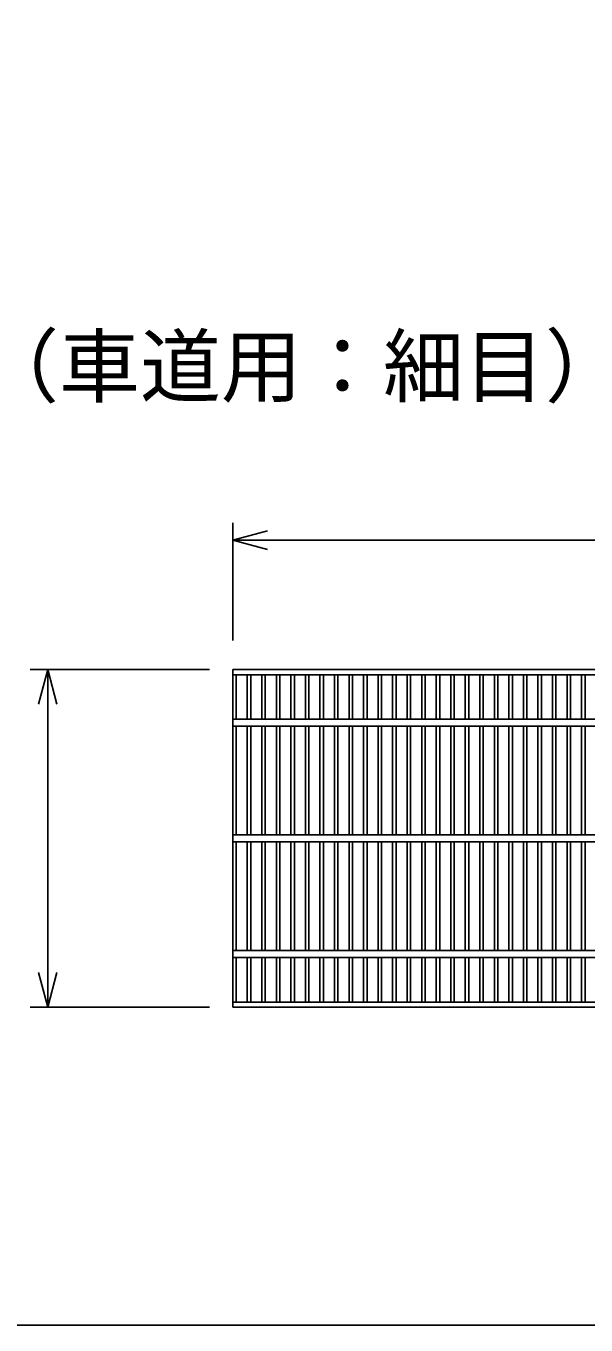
# Model space of a CAD drawing. Units: millimetres, scale not verified. Extents: x -16800 to 16800, y -5940 to 5940.
# Drawn here: x -3448 to -2964, y 1508 to 2631 of the extents above; entities that cross this region are included whole.
import ezdxf
from ezdxf.enums import TextEntityAlignment as Align

# ---------------------------------------------------------------- set-up
doc = ezdxf.new("R2010")
doc.units = ezdxf.units.MM
doc.header["$LTSCALE"] = 20
for name, color, linetype, lineweight in [('0-0_DIM', 7, 'Continuous', 25), ('0-2_HATCH', 6, 'Continuous', 25), ('0-6_TXT', 7, 'Continuous', 25)]:
    doc.layers.add(name, color=color, linetype=linetype, lineweight=lineweight)
doc.styles.add('ＭＳ ゴシック', font='')
doc.styles.get('ＭＳ ゴシック').set_extended_font_data('MS Gothic')

msp = doc.modelspace()

# ---------------------------------------------------------------- linework, layer by layer
at = {"layer": '0-0_DIM'}
for p, q in [((-3269.54, 2100.06), (-3269.54, 2201.64)), ((-2274.54, 2186.64), (-3269.54, 2186.64)), ((-3289.54, 2074.83), (-3444.54, 2074.83)), ((-3429.54, 2074.83), (-3429.54, 1782.83)), ((-3289.54, 1782.83), (-3444.54, 1782.83))]:
    msp.add_line(p, q, dxfattribs=at)
for points in [[(-3239.54, 2178.61), (-3269.54, 2186.64), (-3239.54, 2194.68)], [(-3437.58, 2044.83), (-3429.54, 2074.83), (-3421.5, 2044.83)], [(-3421.5, 1812.83), (-3429.54, 1782.83), (-3437.58, 1812.83)]]:
    msp.add_lwpolyline(points, dxfattribs=at)
at = {"layer": '0-2_HATCH'}
for p, q in [((-2274.54, 2074.83), (-3269.54, 2074.83)), ((-3269.54, 1782.83), (-3269.54, 2074.83)), ((-2274.54, 2070.33), (-3269.54, 2070.33)), ((-3266.54, 2031.83), (-3266.54, 2070.33)), ((-3256.98, 2031.83), (-3256.98, 2070.33)), ((-3253.98, 2031.83), (-3253.98, 2070.33)), ((-3244.42, 2031.83), (-3244.42, 2070.33)), ((-3241.42, 2031.83), (-3241.42, 2070.33)), ((-3231.86, 2031.83), (-3231.86, 2070.33)), ((-3228.86, 2031.83), (-3228.86, 2070.33)), ((-3219.3, 2031.83), (-3219.3, 2070.33)), ((-3216.3, 2031.83), (-3216.3, 2070.33)), ((-3206.74, 2031.83), (-3206.74, 2070.33)), ((-3203.74, 2031.83), (-3203.74, 2070.33)), ((-3194.18, 2031.83), (-3194.18, 2070.33)), ((-3191.18, 2031.83), (-3191.18, 2070.33)), ((-3181.62, 2031.83), (-3181.62, 2070.33)), ((-3178.62, 2031.83), (-3178.62, 2070.33)), ((-3169.06, 2031.83), (-3169.06, 2070.33)), ((-3166.06, 2031.83), (-3166.06, 2070.33)), ((-3156.5, 2031.83), (-3156.5, 2070.33)), ((-3153.5, 2031.83), (-3153.5, 2070.33)), ((-3143.94, 2031.83), (-3143.94, 2070.33)), ((-3140.94, 2031.83), (-3140.94, 2070.33)), ((-3131.38, 2031.83), (-3131.38, 2070.33)), ((-3128.38, 2031.83), (-3128.38, 2070.33)), ((-3118.82, 2031.83), (-3118.82, 2070.33)), ((-3115.82, 2031.83), (-3115.82, 2070.33)), ((-3106.26, 2031.83), (-3106.26, 2070.33)), ((-3103.26, 2031.83), (-3103.26, 2070.33)), ((-3093.7, 2031.83), (-3093.7, 2070.33)), ((-3090.7, 2031.83), (-3090.7, 2070.33)), ((-3081.14, 2031.83), (-3081.14, 2070.33)), ((-3078.14, 2031.83), (-3078.14, 2070.33)), ((-3068.58, 2031.83), (-3068.58, 2070.33)), ((-3065.58, 2031.83), (-3065.58, 2070.33)), ((-3056.02, 2031.83), (-3056.02, 2070.33)), ((-3053.02, 2031.83), (-3053.02, 2070.33)), ((-3043.46, 2031.83), (-3043.46, 2070.33)), ((-3040.46, 2031.83), (-3040.46, 2070.33)), ((-3030.9, 2031.83), (-3030.9, 2070.33)), ((-3027.9, 2031.83), (-3027.9, 2070.33)), ((-3018.34, 2031.83), (-3018.34, 2070.33)), ((-3015.34, 2031.83), (-3015.34, 2070.33)), ((-3005.78, 2031.83), (-3005.78, 2070.33)), ((-3002.78, 2031.83), (-3002.78, 2070.33)), ((-2993.22, 2031.83), (-2993.22, 2070.33)), ((-2990.22, 2031.83), (-2990.22, 2070.33)), ((-2980.66, 2031.83), (-2980.66, 2070.33)), ((-2977.66, 2031.83), (-2977.66, 2070.33)), ((-2968.1, 2031.83), (-2968.1, 2070.33)), ((-2965.1, 2031.83), (-2965.1, 2070.33)), ((-3269.54, 2031.83), (-2274.54, 2031.83)), ((-3269.54, 2025.83), (-2274.54, 2025.83)), ((-3266.54, 1931.83), (-3266.54, 2025.83)), ((-3256.98, 1931.83), (-3256.98, 2025.83)), ((-3253.98, 1931.83), (-3253.98, 2025.83)), ((-3244.42, 1931.83), (-3244.42, 2025.83)), ((-3241.42, 1931.83), (-3241.42, 2025.83)), ((-3231.86, 1931.83), (-3231.86, 2025.83)), ((-3228.86, 1931.83), (-3228.86, 2025.83)), ((-3219.3, 1931.83), (-3219.3, 2025.83)), ((-3216.3, 1931.83), (-3216.3, 2025.83)), ((-3206.74, 1931.83), (-3206.74, 2025.83)), ((-3203.74, 1931.83), (-3203.74, 2025.83)), ((-3194.18, 1931.83), (-3194.18, 2025.83)), ((-3191.18, 1931.83), (-3191.18, 2025.83)), ((-3181.62, 1931.83), (-3181.62, 2025.83)), ((-3178.62, 1931.83), (-3178.62, 2025.83)), ((-3169.06, 1931.83), (-3169.06, 2025.83)), ((-3166.06, 1931.83), (-3166.06, 2025.83)), ((-3156.5, 1931.83), (-3156.5, 2025.83)), ((-3153.5, 1931.83), (-3153.5, 2025.83)), ((-3143.94, 1931.83), (-3143.94, 2025.83)), ((-3140.94, 1931.83), (-3140.94, 2025.83)), ((-3131.38, 1931.83), (-3131.38, 2025.83)), ((-3128.38, 1931.83), (-3128.38, 2025.83)), ((-3118.82, 1931.83), (-3118.82, 2025.83)), ((-3115.82, 1931.83), (-3115.82, 2025.83)), ((-3106.26, 1931.83), (-3106.26, 2025.83)), ((-3103.26, 1931.83), (-3103.26, 2025.83)), ((-3093.7, 1931.83), (-3093.7, 2025.83)), ((-3090.7, 1931.83), (-3090.7, 2025.83)), ((-3081.14, 1931.83), (-3081.14, 2025.83)), ((-3078.14, 1931.83), (-3078.14, 2025.83)), ((-3068.58, 1931.83), (-3068.58, 2025.83)), ((-3065.58, 1931.83), (-3065.58, 2025.83)), ((-3056.02, 1931.83), (-3056.02, 2025.83)), ((-3053.02, 1931.83), (-3053.02, 2025.83)), ((-3043.46, 1931.83), (-3043.46, 2025.83)), ((-3040.46, 1931.83), (-3040.46, 2025.83)), ((-3030.9, 1931.83), (-3030.9, 2025.83)), ((-3027.9, 1931.83), (-3027.9, 2025.83)), ((-3018.34, 1931.83), (-3018.34, 2025.83)), ((-3015.34, 1931.83), (-3015.34, 2025.83)), ((-3005.78, 1931.83), (-3005.78, 2025.83)), ((-3002.78, 1931.83), (-3002.78, 2025.83)), ((-2993.22, 1931.83), (-2993.22, 2025.83)), ((-2990.22, 1931.83), (-2990.22, 2025.83)), ((-2980.66, 1931.83), (-2980.66, 2025.83)), ((-2977.66, 1931.83), (-2977.66, 2025.83)), ((-2968.1, 1931.83), (-2968.1, 2025.83)), ((-2965.1, 1931.83), (-2965.1, 2025.83)), ((-3269.54, 1931.83), (-2274.54, 1931.83)), ((-3269.54, 1925.83), (-2274.54, 1925.83)), ((-3266.54, 1831.83), (-3266.54, 1925.83)), ((-3256.98, 1831.83), (-3256.98, 1925.83)), ((-3253.98, 1831.83), (-3253.98, 1925.83)), ((-3244.42, 1831.83), (-3244.42, 1925.83)), ((-3241.42, 1831.83), (-3241.42, 1925.83)), ((-3231.86, 1831.83), (-3231.86, 1925.83)), ((-3228.86, 1831.83), (-3228.86, 1925.83)), ((-3219.3, 1831.83), (-3219.3, 1925.83)), ((-3216.3, 1831.83), (-3216.3, 1925.83)), ((-3206.74, 1831.83), (-3206.74, 1925.83)), ((-3203.74, 1831.83), (-3203.74, 1925.83)), ((-3194.18, 1831.83), (-3194.18, 1925.83)), ((-3191.18, 1831.83), (-3191.18, 1925.83)), ((-3181.62, 1831.83), (-3181.62, 1925.83)), ((-3178.62, 1831.83), (-3178.62, 1925.83)), ((-3169.06, 1831.83), (-3169.06, 1925.83)), ((-3166.06, 1831.83), (-3166.06, 1925.83)), ((-3156.5, 1831.83), (-3156.5, 1925.83)), ((-3153.5, 1831.83), (-3153.5, 1925.83)), ((-3143.94, 1831.83), (-3143.94, 1925.83)), ((-3140.94, 1831.83), (-3140.94, 1925.83)), ((-3131.38, 1831.83), (-3131.38, 1925.83)), ((-3128.38, 1831.83), (-3128.38, 1925.83)), ((-3118.82, 1831.83), (-3118.82, 1925.83)), ((-3115.82, 1831.83), (-3115.82, 1925.83)), ((-3106.26, 1831.83), (-3106.26, 1925.83)), ((-3103.26, 1831.83), (-3103.26, 1925.83)), ((-3093.7, 1831.83), (-3093.7, 1925.83)), ((-3090.7, 1831.83), (-3090.7, 1925.83)), ((-3081.14, 1831.83), (-3081.14, 1925.83)), ((-3078.14, 1831.83), (-3078.14, 1925.83)), ((-3068.58, 1831.83), (-3068.58, 1925.83)), ((-3065.58, 1831.83), (-3065.58, 1925.83)), ((-3056.02, 1831.83), (-3056.02, 1925.83)), ((-3053.02, 1831.83), (-3053.02, 1925.83)), ((-3043.46, 1831.83), (-3043.46, 1925.83)), ((-3040.46, 1831.83), (-3040.46, 1925.83)), ((-3030.9, 1831.83), (-3030.9, 1925.83)), ((-3027.9, 1831.83), (-3027.9, 1925.83)), ((-3018.34, 1831.83), (-3018.34, 1925.83)), ((-3015.34, 1831.83), (-3015.34, 1925.83)), ((-3005.78, 1831.83), (-3005.78, 1925.83)), ((-3002.78, 1831.83), (-3002.78, 1925.83)), ((-2993.22, 1831.83), (-2993.22, 1925.83)), ((-2990.22, 1831.83), (-2990.22, 1925.83)), ((-2980.66, 1831.83), (-2980.66, 1925.83)), ((-2977.66, 1831.83), (-2977.66, 1925.83)), ((-2968.1, 1831.83), (-2968.1, 1925.83)), ((-2965.1, 1831.83), (-2965.1, 1925.83)), ((-3269.54, 1831.83), (-2274.54, 1831.83)), ((-3269.54, 1825.83), (-2274.54, 1825.83)), ((-3266.54, 1787.33), (-3266.54, 1825.83)), ((-3256.98, 1787.33), (-3256.98, 1825.83)), ((-3253.98, 1787.33), (-3253.98, 1825.83)), ((-3244.42, 1787.33), (-3244.42, 1825.83)), ((-3241.42, 1787.33), (-3241.42, 1825.83)), ((-3231.86, 1787.33), (-3231.86, 1825.83)), ((-3228.86, 1787.33), (-3228.86, 1825.83)), ((-3219.3, 1787.33), (-3219.3, 1825.83)), ((-3216.3, 1787.33), (-3216.3, 1825.83)), ((-3206.74, 1787.33), (-3206.74, 1825.83)), ((-3203.74, 1787.33), (-3203.74, 1825.83)), ((-3194.18, 1787.33), (-3194.18, 1825.83)), ((-3191.18, 1787.33), (-3191.18, 1825.83)), ((-3181.62, 1787.33), (-3181.62, 1825.83)), ((-3178.62, 1787.33), (-3178.62, 1825.83)), ((-3169.06, 1787.33), (-3169.06, 1825.83)), ((-3166.06, 1787.33), (-3166.06, 1825.83)), ((-3156.5, 1787.33), (-3156.5, 1825.83)), ((-3153.5, 1787.33), (-3153.5, 1825.83)), ((-3143.94, 1787.33), (-3143.94, 1825.83)), ((-3140.94, 1787.33), (-3140.94, 1825.83)), ((-3131.38, 1787.33), (-3131.38, 1825.83)), ((-3128.38, 1787.33), (-3128.38, 1825.83)), ((-3118.82, 1787.33), (-3118.82, 1825.83)), ((-3115.82, 1787.33), (-3115.82, 1825.83)), ((-3106.26, 1787.33), (-3106.26, 1825.83)), ((-3103.26, 1787.33), (-3103.26, 1825.83)), ((-3093.7, 1787.33), (-3093.7, 1825.83)), ((-3090.7, 1787.33), (-3090.7, 1825.83)), ((-3081.14, 1787.33), (-3081.14, 1825.83)), ((-3078.14, 1787.33), (-3078.14, 1825.83)), ((-3068.58, 1787.33), (-3068.58, 1825.83)), ((-3065.58, 1787.33), (-3065.58, 1825.83)), ((-3056.02, 1787.33), (-3056.02, 1825.83)), ((-3053.02, 1787.33), (-3053.02, 1825.83)), ((-3043.46, 1787.33), (-3043.46, 1825.83)), ((-3040.46, 1787.33), (-3040.46, 1825.83)), ((-3030.9, 1787.33), (-3030.9, 1825.83)), ((-3027.9, 1787.33), (-3027.9, 1825.83)), ((-3018.34, 1787.33), (-3018.34, 1825.83)), ((-3015.34, 1787.33), (-3015.34, 1825.83)), ((-3005.78, 1787.33), (-3005.78, 1825.83)), ((-3002.78, 1787.33), (-3002.78, 1825.83)), ((-2993.22, 1787.33), (-2993.22, 1825.83)), ((-2990.22, 1787.33), (-2990.22, 1825.83)), ((-2980.66, 1787.33), (-2980.66, 1825.83)), ((-2977.66, 1787.33), (-2977.66, 1825.83)), ((-2968.1, 1787.33), (-2968.1, 1825.83)), ((-2965.1, 1787.33), (-2965.1, 1825.83)), ((-3269.54, 1787.33), (-2274.54, 1787.33)), ((-3269.54, 1782.83), (-2274.54, 1782.83))]:
    msp.add_line(p, q, dxfattribs=at)
at = {"layer": '0-6_TXT'}
msp.add_lwpolyline([(-3954.13, 1508.14), (-1454.13, 1508.14), (-1454.13, 3708.14), (-3954.13, 3708.14)], close=True, dxfattribs=at)

# ---------------------------------------------------------------- texts
at = {"layer": '0-0_DIM', "style": 'ＭＳ ゴシック'}
msp.add_text('（車道用：細目）', height=51.32, dxfattribs=at).set_placement((-3489.76, 2296.12), align=Align.BOTTOM_LEFT)

doc.saveas('drawing.dxf')
